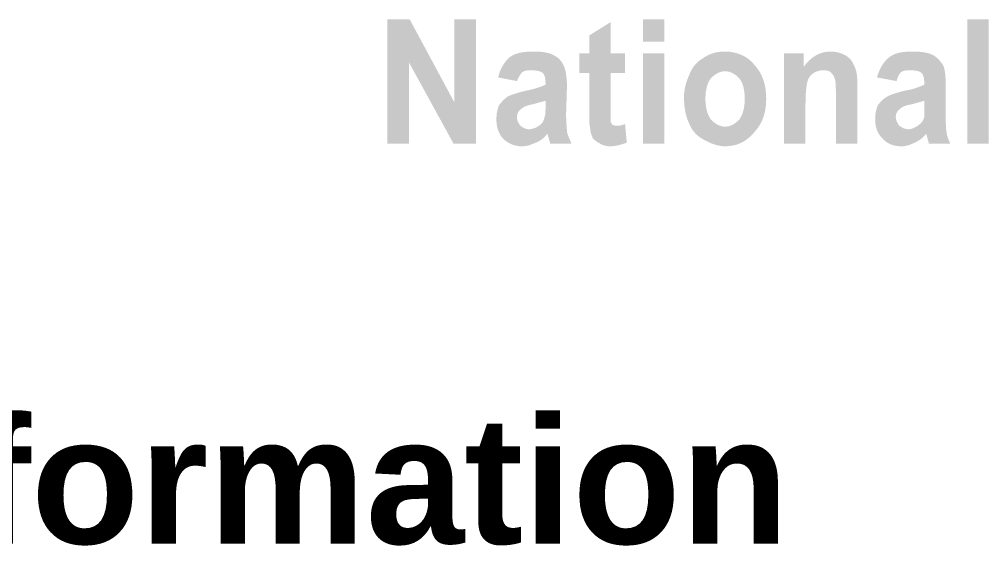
# Paper-space layout 'Layout1' of a CAD drawing. Header units: millimetres. Extents: x 25 to 207, y 70 to 253.
# Drawn here: x 44.13 to 62.09, y 92.79 to 102.54 of the extents above; entities that cross this region are included whole.
import ezdxf

# ---------------------------------------------------------------- set-up
doc = ezdxf.new("R2010")
doc.units = ezdxf.units.MM
doc.header["$MEASUREMENT"] = 0
doc.layers.get('0').update_dxf_attribs({"linetype": 'CONTINUOUS'})
doc.styles.add('Arial$101', font='arialbd.ttf', dxfattribs={"height": 3.024})

psp = doc.layouts.get("Layout1")

# ---------------------------------------------------------------- hatches: boundary and pattern name
at = {"true_color": 0x000007}
h = psp.add_hatch(color=0, dxfattribs=at)
h.paths.add_polyline_path([(50.947, 100.24), (50.947, 102.54), (51.361, 102.54), (52.189, 101.001), (52.189, 102.54), (52.586, 102.54), (52.586, 100.24), (52.172, 100.24), (51.345, 101.746), (51.345, 100.24)])
edge = h.paths.add_edge_path()
edge.add_line((53.348, 101.398), (53, 101.465))
edge.add_spline(control_points=[(53, 101.465), (53.033, 101.63), (53.116, 101.746), (53.199, 101.829), (53.199, 101.829), (53.298, 101.911), (53.447, 101.945), (53.645, 101.945), (53.645, 101.945), (53.811, 101.945), (53.943, 101.928), (54.026, 101.878), (54.026, 101.878), (54.125, 101.829), (54.175, 101.763), (54.208, 101.696), (54.208, 101.696), (54.241, 101.63), (54.274, 101.498), (54.274, 101.299)], knot_values=[0, 0, 0, 0, 0.05, 0.05, 0.05, 0.05, 0.1, 0.1, 0.1, 0.1, 0.15, 0.15, 0.15, 0.15, 0.2, 0.2, 0.2, 0.2, 1, 1, 1, 1], degree=3, periodic=0)
edge.add_line((54.274, 101.299), (54.258, 100.786))
edge.add_spline(control_points=[(54.258, 100.786), (54.258, 100.637), (54.274, 100.521), (54.274, 100.455), (54.274, 100.455), (54.291, 100.389), (54.324, 100.322), (54.357, 100.24)], knot_values=[0, 0, 0, 0, 0.125, 0.125, 0.125, 0.125, 1, 1, 1, 1], degree=3, periodic=0)
edge.add_line((54.357, 100.24), (53.96, 100.24))
edge.add_spline(control_points=[(53.96, 100.24), (53.96, 100.273), (53.943, 100.306), (53.927, 100.372), (53.927, 100.372), (53.927, 100.389), (53.91, 100.405), (53.91, 100.422), (53.91, 100.422), (53.844, 100.339), (53.778, 100.289), (53.695, 100.256), (53.695, 100.256), (53.612, 100.223), (53.546, 100.19), (53.447, 100.19), (53.447, 100.19), (53.298, 100.19), (53.182, 100.24), (53.083, 100.339), (53.083, 100.339), (53, 100.438), (52.967, 100.554), (52.967, 100.687), (52.967, 100.687), (52.967, 100.786), (52.983, 100.869), (53.016, 100.951), (53.016, 100.951), (53.066, 101.018), (53.116, 101.067), (53.182, 101.117), (53.182, 101.117), (53.265, 101.15), (53.364, 101.183), (53.496, 101.216), (53.496, 101.216), (53.679, 101.249), (53.811, 101.299), (53.877, 101.332)], knot_values=[0, 0, 0, 0, 0.025, 0.025, 0.025, 0.025, 0.05, 0.05, 0.05, 0.05, 0.075, 0.075, 0.075, 0.075, 0.1, 0.1, 0.1, 0.1, 0.125, 0.125, 0.125, 0.125, 0.15, 0.15, 0.15, 0.15, 0.175, 0.175, 0.175, 0.175, 0.2, 0.2, 0.2, 0.2, 0.225, 0.225, 0.225, 0.225, 1, 1, 1, 1], degree=3, periodic=0)
edge.add_line((53.877, 101.332), (53.877, 101.365))
edge.add_spline(control_points=[(53.877, 101.365), (53.877, 101.448), (53.861, 101.514), (53.828, 101.547), (53.828, 101.547), (53.794, 101.58), (53.712, 101.597), (53.612, 101.597), (53.612, 101.597), (53.546, 101.597), (53.496, 101.597), (53.447, 101.564), (53.447, 101.564), (53.414, 101.531), (53.381, 101.481), (53.348, 101.398)], knot_values=[0, 0, 0, 0, 0.0625, 0.0625, 0.0625, 0.0625, 0.125, 0.125, 0.125, 0.125, 0.1875, 0.1875, 0.1875, 0.1875, 1, 1, 1, 1], degree=3, periodic=0)
edge = h.paths.add_edge_path()
edge.add_spline(control_points=[(53.877, 101.034), (53.828, 101.018), (53.745, 101.001), (53.645, 100.968), (53.645, 100.968), (53.53, 100.951), (53.463, 100.918), (53.43, 100.885), (53.43, 100.885), (53.381, 100.852), (53.348, 100.802), (53.348, 100.736), (53.348, 100.736), (53.348, 100.67), (53.364, 100.62), (53.414, 100.571), (53.414, 100.571), (53.447, 100.538), (53.513, 100.505), (53.563, 100.505), (53.563, 100.505), (53.645, 100.505), (53.712, 100.538), (53.778, 100.587), (53.778, 100.587), (53.828, 100.62), (53.844, 100.67), (53.861, 100.736), (53.861, 100.736), (53.877, 100.769), (53.877, 100.836), (53.877, 100.951)], knot_values=[0, 0, 0, 0, 0.03125, 0.03125, 0.03125, 0.03125, 0.0625, 0.0625, 0.0625, 0.0625, 0.09375, 0.09375, 0.09375, 0.09375, 0.125, 0.125, 0.125, 0.125, 0.15625, 0.15625, 0.15625, 0.15625, 0.1875, 0.1875, 0.1875, 0.1875, 0.21875, 0.21875, 0.21875, 0.21875, 1, 1, 1, 1], degree=3, periodic=0)
edge.add_line((53.877, 100.951), (53.877, 101.034))
edge = h.paths.add_edge_path()
edge.add_line((55.35, 101.911), (55.35, 101.547))
edge.add_line((55.35, 101.547), (55.085, 101.547))
edge.add_line((55.085, 101.547), (55.085, 100.885))
edge.add_spline(control_points=[(55.085, 100.885), (55.085, 100.736), (55.085, 100.67), (55.085, 100.637), (55.085, 100.637), (55.102, 100.62), (55.102, 100.604), (55.119, 100.587), (55.119, 100.587), (55.152, 100.571), (55.168, 100.571), (55.185, 100.571), (55.185, 100.571), (55.234, 100.571), (55.284, 100.571), (55.35, 100.604)], knot_values=[0, 0, 0, 0, 0.0625, 0.0625, 0.0625, 0.0625, 0.125, 0.125, 0.125, 0.125, 0.1875, 0.1875, 0.1875, 0.1875, 1, 1, 1, 1], degree=3, periodic=0)
edge.add_line((55.35, 100.604), (55.383, 100.256))
edge.add_spline(control_points=[(55.383, 100.256), (55.284, 100.223), (55.185, 100.19), (55.069, 100.19), (55.069, 100.19), (55.003, 100.19), (54.937, 100.207), (54.887, 100.24), (54.887, 100.24), (54.821, 100.273), (54.788, 100.306), (54.754, 100.339), (54.754, 100.339), (54.738, 100.389), (54.705, 100.438), (54.705, 100.521), (54.705, 100.521), (54.688, 100.571), (54.688, 100.67), (54.688, 100.819)], knot_values=[0, 0, 0, 0, 0.05, 0.05, 0.05, 0.05, 0.1, 0.1, 0.1, 0.1, 0.15, 0.15, 0.15, 0.15, 0.2, 0.2, 0.2, 0.2, 1, 1, 1, 1], degree=3, periodic=0)
edge.add_line((54.688, 100.819), (54.688, 101.547))
edge.add_line((54.688, 101.547), (54.506, 101.547))
edge.add_line((54.506, 101.547), (54.506, 101.911))
edge.add_line((54.506, 101.911), (54.688, 101.911))
edge.add_line((54.688, 101.911), (54.688, 102.243))
edge.add_line((54.688, 102.243), (55.085, 102.491))
edge.add_line((55.085, 102.491), (55.085, 101.911))
edge.add_line((55.085, 101.911), (55.35, 101.911))
h.paths.add_polyline_path([(55.681, 102.127), (55.681, 102.54), (56.079, 102.54), (56.079, 102.127)])
h.paths.add_polyline_path([(55.681, 100.24), (55.681, 101.911), (56.079, 101.911), (56.079, 100.24)])
edge = h.paths.add_edge_path()
edge.add_spline(control_points=[(56.443, 101.1), (56.443, 101.233), (56.476, 101.382), (56.542, 101.514), (56.542, 101.514), (56.592, 101.663), (56.691, 101.763), (56.807, 101.829), (56.807, 101.829), (56.923, 101.911), (57.055, 101.945), (57.204, 101.945), (57.204, 101.945), (57.419, 101.945), (57.618, 101.862), (57.75, 101.696), (57.75, 101.696), (57.899, 101.531), (57.966, 101.332), (57.966, 101.067), (57.966, 101.067), (57.966, 100.819), (57.899, 100.62), (57.75, 100.455), (57.75, 100.455), (57.601, 100.273), (57.419, 100.19), (57.204, 100.19), (57.204, 100.19), (57.072, 100.19), (56.939, 100.24), (56.823, 100.306), (56.823, 100.306), (56.691, 100.372), (56.592, 100.471), (56.542, 100.604), (56.542, 100.604), (56.476, 100.736), (56.443, 100.902), (56.443, 101.1)], knot_values=[0, 0, 0, 0, 0.025, 0.025, 0.025, 0.025, 0.05, 0.05, 0.05, 0.05, 0.075, 0.075, 0.075, 0.075, 0.1, 0.1, 0.1, 0.1, 0.125, 0.125, 0.125, 0.125, 0.15, 0.15, 0.15, 0.15, 0.175, 0.175, 0.175, 0.175, 0.2, 0.2, 0.2, 0.2, 0.225, 0.225, 0.225, 0.225, 1, 1, 1, 1], degree=3, periodic=0)
edge = h.paths.add_edge_path()
edge.add_spline(control_points=[(56.84, 101.067), (56.84, 100.902), (56.873, 100.786), (56.939, 100.687), (56.939, 100.687), (57.022, 100.604), (57.105, 100.554), (57.204, 100.554), (57.204, 100.554), (57.303, 100.554), (57.386, 100.604), (57.469, 100.687), (57.469, 100.687), (57.535, 100.786), (57.568, 100.902), (57.568, 101.067), (57.568, 101.067), (57.568, 101.233), (57.535, 101.365), (57.469, 101.448), (57.469, 101.448), (57.386, 101.531), (57.303, 101.58), (57.204, 101.58), (57.204, 101.58), (57.105, 101.58), (57.022, 101.531), (56.939, 101.448), (56.939, 101.448), (56.873, 101.365), (56.84, 101.233), (56.84, 101.067)], knot_values=[0, 0, 0, 0, 0.03125, 0.03125, 0.03125, 0.03125, 0.0625, 0.0625, 0.0625, 0.0625, 0.09375, 0.09375, 0.09375, 0.09375, 0.125, 0.125, 0.125, 0.125, 0.15625, 0.15625, 0.15625, 0.15625, 0.1875, 0.1875, 0.1875, 0.1875, 0.21875, 0.21875, 0.21875, 0.21875, 1, 1, 1, 1], degree=3, periodic=0)
edge = h.paths.add_edge_path()
edge.add_line((59.654, 100.24), (59.257, 100.24))
edge.add_line((59.257, 100.24), (59.257, 101.084))
edge.add_spline(control_points=[(59.257, 101.084), (59.257, 101.266), (59.257, 101.382), (59.24, 101.431), (59.24, 101.431), (59.224, 101.498), (59.19, 101.531), (59.157, 101.564), (59.157, 101.564), (59.124, 101.597), (59.075, 101.597), (59.025, 101.597), (59.025, 101.597), (58.959, 101.597), (58.892, 101.58), (58.843, 101.547), (58.843, 101.547), (58.777, 101.498), (58.744, 101.448), (58.727, 101.382), (58.727, 101.382), (58.71, 101.299), (58.694, 101.183), (58.694, 100.985)], knot_values=[0, 0, 0, 0, 0.041667, 0.041667, 0.041667, 0.041667, 0.083333, 0.083333, 0.083333, 0.083333, 0.125, 0.125, 0.125, 0.125, 0.166667, 0.166667, 0.166667, 0.166667, 0.208333, 0.208333, 0.208333, 0.208333, 1, 1, 1, 1], degree=3, periodic=0)
edge.add_line((58.694, 100.985), (58.694, 100.24))
edge.add_line((58.694, 100.24), (58.297, 100.24))
edge.add_line((58.297, 100.24), (58.297, 101.911))
edge.add_line((58.297, 101.911), (58.661, 101.911))
edge.add_line((58.661, 101.911), (58.661, 101.663))
edge.add_spline(control_points=[(58.661, 101.663), (58.793, 101.845), (58.959, 101.945), (59.157, 101.945), (59.157, 101.945), (59.24, 101.945), (59.323, 101.928), (59.389, 101.895), (59.389, 101.895), (59.472, 101.862), (59.521, 101.812), (59.555, 101.763), (59.555, 101.763), (59.588, 101.696), (59.621, 101.647), (59.637, 101.564), (59.637, 101.564), (59.654, 101.498), (59.654, 101.398), (59.654, 101.266)], knot_values=[0, 0, 0, 0, 0.05, 0.05, 0.05, 0.05, 0.1, 0.1, 0.1, 0.1, 0.15, 0.15, 0.15, 0.15, 0.2, 0.2, 0.2, 0.2, 1, 1, 1, 1], degree=3, periodic=0)
edge.add_line((59.654, 101.266), (59.654, 100.24))
edge = h.paths.add_edge_path()
edge.add_line((60.382, 101.398), (60.018, 101.465))
edge.add_spline(control_points=[(60.018, 101.465), (60.068, 101.63), (60.134, 101.746), (60.233, 101.829), (60.233, 101.829), (60.333, 101.911), (60.465, 101.945), (60.664, 101.945), (60.664, 101.945), (60.846, 101.945), (60.962, 101.928), (61.061, 101.878), (61.061, 101.878), (61.144, 101.829), (61.193, 101.763), (61.243, 101.696), (61.243, 101.696), (61.276, 101.63), (61.293, 101.498), (61.293, 101.299)], knot_values=[0, 0, 0, 0, 0.05, 0.05, 0.05, 0.05, 0.1, 0.1, 0.1, 0.1, 0.15, 0.15, 0.15, 0.15, 0.2, 0.2, 0.2, 0.2, 1, 1, 1, 1], degree=3, periodic=0)
edge.add_line((61.293, 101.299), (61.293, 100.786))
edge.add_spline(control_points=[(61.293, 100.786), (61.293, 100.637), (61.293, 100.521), (61.309, 100.455), (61.309, 100.455), (61.309, 100.389), (61.342, 100.322), (61.375, 100.24)], knot_values=[0, 0, 0, 0, 0.125, 0.125, 0.125, 0.125, 1, 1, 1, 1], degree=3, periodic=0)
edge.add_line((61.375, 100.24), (60.978, 100.24))
edge.add_spline(control_points=[(60.978, 100.24), (60.978, 100.273), (60.962, 100.306), (60.945, 100.372), (60.945, 100.372), (60.945, 100.389), (60.928, 100.405), (60.928, 100.422), (60.928, 100.422), (60.862, 100.339), (60.796, 100.289), (60.713, 100.256), (60.713, 100.256), (60.647, 100.223), (60.564, 100.19), (60.481, 100.19), (60.481, 100.19), (60.316, 100.19), (60.2, 100.24), (60.117, 100.339), (60.117, 100.339), (60.018, 100.438), (59.985, 100.554), (59.985, 100.687), (59.985, 100.687), (59.985, 100.786), (60.001, 100.869), (60.035, 100.951), (60.035, 100.951), (60.084, 101.018), (60.134, 101.067), (60.217, 101.117), (60.217, 101.117), (60.283, 101.15), (60.382, 101.183), (60.515, 101.216), (60.515, 101.216), (60.713, 101.249), (60.829, 101.299), (60.895, 101.332)], knot_values=[0, 0, 0, 0, 0.025, 0.025, 0.025, 0.025, 0.05, 0.05, 0.05, 0.05, 0.075, 0.075, 0.075, 0.075, 0.1, 0.1, 0.1, 0.1, 0.125, 0.125, 0.125, 0.125, 0.15, 0.15, 0.15, 0.15, 0.175, 0.175, 0.175, 0.175, 0.2, 0.2, 0.2, 0.2, 0.225, 0.225, 0.225, 0.225, 1, 1, 1, 1], degree=3, periodic=0)
edge.add_line((60.895, 101.332), (60.895, 101.365))
edge.add_spline(control_points=[(60.895, 101.365), (60.895, 101.448), (60.879, 101.514), (60.846, 101.547), (60.846, 101.547), (60.813, 101.58), (60.746, 101.597), (60.63, 101.597), (60.63, 101.597), (60.564, 101.597), (60.515, 101.597), (60.465, 101.564), (60.465, 101.564), (60.432, 101.531), (60.399, 101.481), (60.382, 101.398)], knot_values=[0, 0, 0, 0, 0.0625, 0.0625, 0.0625, 0.0625, 0.125, 0.125, 0.125, 0.125, 0.1875, 0.1875, 0.1875, 0.1875, 1, 1, 1, 1], degree=3, periodic=0)
edge = h.paths.add_edge_path()
edge.add_spline(control_points=[(60.895, 101.034), (60.846, 101.018), (60.779, 101.001), (60.664, 100.968), (60.664, 100.968), (60.548, 100.951), (60.481, 100.918), (60.448, 100.885), (60.448, 100.885), (60.399, 100.852), (60.366, 100.802), (60.366, 100.736), (60.366, 100.736), (60.366, 100.67), (60.399, 100.62), (60.432, 100.571), (60.432, 100.571), (60.481, 100.538), (60.531, 100.505), (60.597, 100.505), (60.597, 100.505), (60.664, 100.505), (60.73, 100.538), (60.796, 100.587), (60.796, 100.587), (60.846, 100.62), (60.879, 100.67), (60.895, 100.736), (60.895, 100.736), (60.895, 100.769), (60.895, 100.836), (60.895, 100.951)], knot_values=[0, 0, 0, 0, 0.03125, 0.03125, 0.03125, 0.03125, 0.0625, 0.0625, 0.0625, 0.0625, 0.09375, 0.09375, 0.09375, 0.09375, 0.125, 0.125, 0.125, 0.125, 0.15625, 0.15625, 0.15625, 0.15625, 0.1875, 0.1875, 0.1875, 0.1875, 0.21875, 0.21875, 0.21875, 0.21875, 1, 1, 1, 1], degree=3, periodic=0)
edge.add_line((60.895, 100.951), (60.895, 101.034))
h.paths.add_polyline_path([(61.69, 100.24), (61.69, 102.54), (62.087, 102.54), (62.087, 100.24)])

# ---------------------------------------------------------------- texts
at = {"color": 0, "true_color": 0x000007, "style": 'Arial$101'}
psp.add_text('Personal Information ', height=2.35001, dxfattribs=at).set_placement((25.556, 92.827))

doc.saveas('drawing.dxf')
